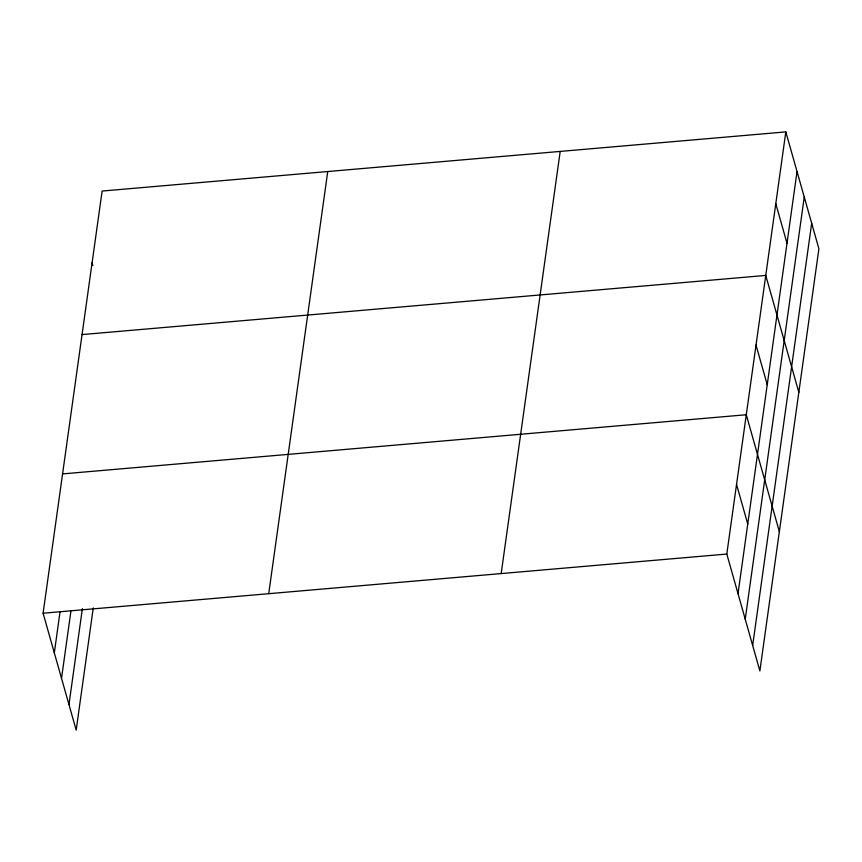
<?xml version="1.0" encoding="UTF-8"?>
<svg xmlns="http://www.w3.org/2000/svg" width="862" height="862" viewBox="0 0 862 862"><rect width="100%" height="100%" fill="white"/><g stroke="black" fill="none" stroke-linecap="round" stroke-linejoin="round"><path stroke-width="1.29" d="M93.268 607.882L76.179 730.103L43.1 613.216L102.125 191.052L785.821 131.897L818.9 248.784L759.875 670.948L726.806 554.05L785.821 131.897M54.317 652.846L60.006 612.106M61.525 678.34L70.899 611.309M68.96 704.61L82.375 608.669M268.718 593.692L327.743 171.527M501.178 573.575L560.203 151.41M738.012 593.692L797.038 171.527M745.231 619.185L804.257 197.021M752.666 645.455L811.681 223.29M82.052 334.585L765.758 275.431L798.837 392.318M62.581 473.906L746.276 414.741L779.356 531.638M43.1 613.216L726.806 554.05M775.789 203.658L787.006 243.289M756.017 345.08L767.234 384.711M736.536 484.401L747.753 524.031M92.083 262.824L92.816 265.377"/></g></svg>
